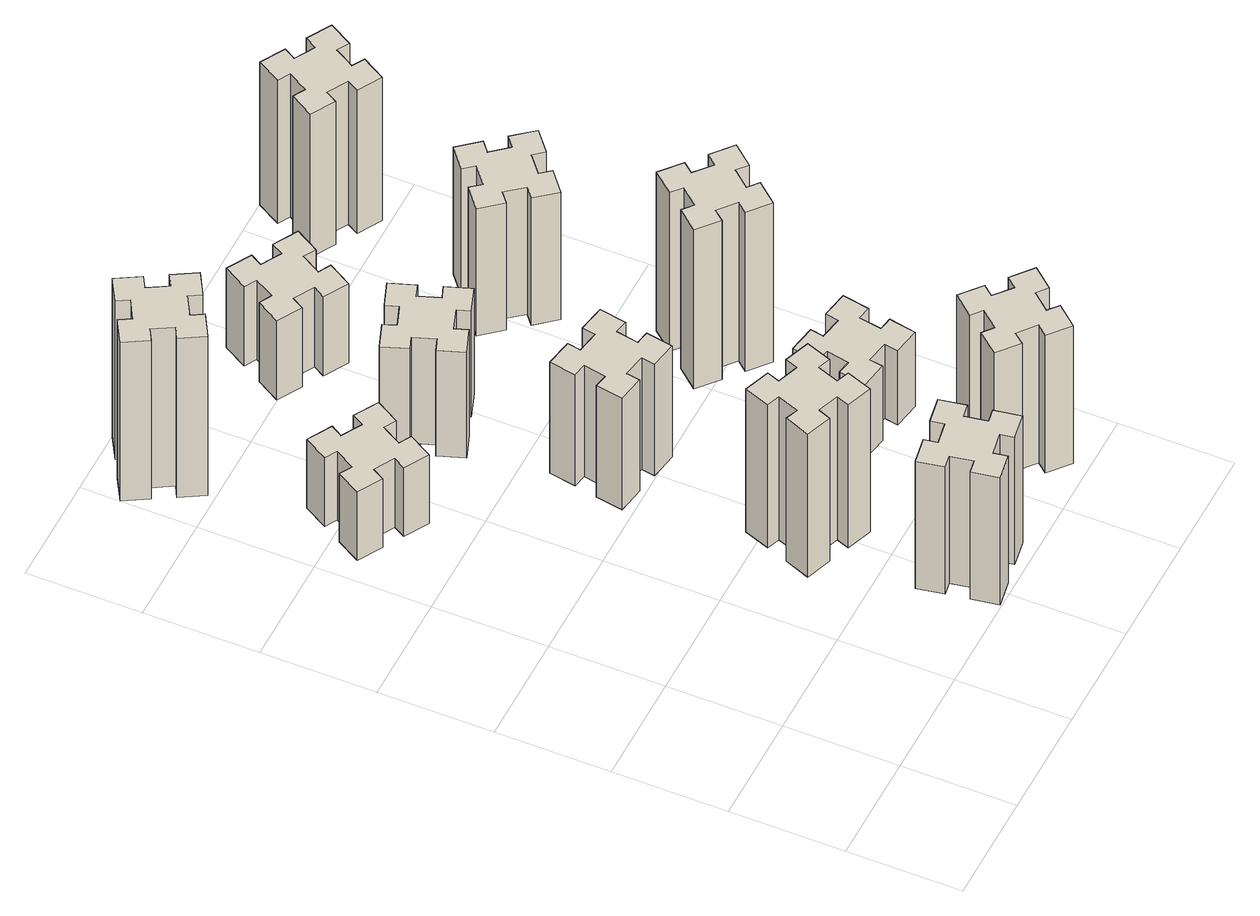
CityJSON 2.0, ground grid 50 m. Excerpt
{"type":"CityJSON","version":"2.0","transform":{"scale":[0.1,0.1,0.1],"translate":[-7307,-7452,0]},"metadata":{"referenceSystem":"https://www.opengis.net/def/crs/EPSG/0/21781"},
"CityObjects":{
"building1":{"type":"Building","attributes":{"class":"1000","function":"1000","usage":"1000","yearOfConstruction":2016,"roofType":"1000","measuredHeight":39,"storeysAboveGround":30,"storeysBelowGround":0},"geometry":[{"type":"Solid","lod":"1","boundaries":[[[[0,1,2,3,4,5,6,7,8,9,10,11,12,13,14,15,16,17,18,19]],[[17,16,20,21]],[[16,15,22,20]],[[15,14,23,22]],[[14,13,24,23]],[[13,12,25,24]],[[12,11,26,25]],[[11,10,27,26]],[[10,9,28,27]],[[9,8,29,28]],[[8,7,30,29]],[[7,6,31,30]],[[6,5,32,31]],[[5,4,33,32]],[[4,3,34,33]],[[3,2,35,34]],[[2,1,36,35]],[[1,0,37,36]],[[0,19,38,37]],[[19,18,39,38]],[[18,17,21,39]],[[24,25,26,27,28,29,30,31,32,33,34,35,36,37,38,39,21,20,22,23]]]]}]},
"building2":{"type":"Building","attributes":{"class":"1000","function":"1000","usage":"1000","yearOfConstruction":2016,"roofType":"1000","measuredHeight":72,"storeysAboveGround":30,"storeysBelowGround":0},"geometry":[{"type":"Solid","lod":"1","boundaries":[[[[40,41,42,43,44,45,46,47,48,49,50,51,52,53,54,55,56,57,58,59]],[[57,56,60,61]],[[56,55,62,60]],[[55,54,63,62]],[[54,53,64,63]],[[53,52,65,64]],[[52,51,66,65]],[[51,50,67,66]],[[50,49,68,67]],[[49,48,69,68]],[[48,47,70,69]],[[47,46,71,70]],[[46,45,72,71]],[[45,44,73,72]],[[44,43,74,73]],[[43,42,75,74]],[[42,41,76,75]],[[41,40,77,76]],[[40,59,78,77]],[[59,58,79,78]],[[58,57,61,79]],[[64,65,66,67,68,69,70,71,72,73,74,75,76,77,78,79,61,60,62,63]]]]}]},
"building3":{"type":"Building","attributes":{"class":"1000","function":"1000","usage":"1000","yearOfConstruction":2016,"roofType":"1000","measuredHeight":90,"storeysAboveGround":30,"storeysBelowGround":0},"geometry":[{"type":"Solid","lod":"1","boundaries":[[[[80,81,82,83,84,85,86,87,88,89,90,91,92,93,94,95,96,97,98,99]],[[97,96,100,101]],[[96,95,102,100]],[[95,94,103,102]],[[94,93,104,103]],[[93,92,105,104]],[[92,91,106,105]],[[91,90,107,106]],[[90,89,108,107]],[[89,88,109,108]],[[88,87,110,109]],[[87,86,111,110]],[[86,85,112,111]],[[85,84,113,112]],[[84,83,114,113]],[[83,82,115,114]],[[82,81,116,115]],[[81,80,117,116]],[[80,99,118,117]],[[99,98,119,118]],[[98,97,101,119]],[[104,105,106,107,108,109,110,111,112,113,114,115,116,117,118,119,101,100,102,103]]]]}]},
"building4":{"type":"Building","attributes":{"class":"1000","function":"1000","usage":"1000","yearOfConstruction":2016,"roofType":"1000","measuredHeight":81,"storeysAboveGround":30,"storeysBelowGround":0},"geometry":[{"type":"Solid","lod":"1","boundaries":[[[[120,121,122,123,124,125,126,127,128,129,130,131,132,133,134,135,136,137,138,139]],[[137,136,140,141]],[[136,135,142,140]],[[135,134,143,142]],[[134,133,144,143]],[[133,132,145,144]],[[132,131,146,145]],[[131,130,147,146]],[[130,129,148,147]],[[129,128,149,148]],[[128,127,150,149]],[[127,126,151,150]],[[126,125,152,151]],[[125,124,153,152]],[[124,123,154,153]],[[123,122,155,154]],[[122,121,156,155]],[[121,120,157,156]],[[120,139,158,157]],[[139,138,159,158]],[[138,137,141,159]],[[144,145,146,147,148,149,150,151,152,153,154,155,156,157,158,159,141,140,142,143]]]]}]},
"building5":{"type":"Building","attributes":{"class":"1000","function":"1000","usage":"1000","yearOfConstruction":2016,"roofType":"1000","measuredHeight":63,"storeysAboveGround":30,"storeysBelowGround":0},"geometry":[{"type":"Solid","lod":"1","boundaries":[[[[160,161,162,163,164,165,166,167,168,169,170,171,172,173,174,175,176,177,178,179]],[[177,176,180,181]],[[176,175,182,180]],[[175,174,183,182]],[[174,173,184,183]],[[173,172,185,184]],[[172,171,186,185]],[[171,170,187,186]],[[170,169,188,187]],[[169,168,189,188]],[[168,167,190,189]],[[167,166,191,190]],[[166,165,192,191]],[[165,164,193,192]],[[164,163,194,193]],[[163,162,195,194]],[[162,161,196,195]],[[161,160,197,196]],[[160,179,198,197]],[[179,178,199,198]],[[178,177,181,199]],[[184,185,186,187,188,189,190,191,192,193,194,195,196,197,198,199,181,180,182,183]]]]}]},
"building6":{"type":"Building","attributes":{"class":"1000","function":"1000","usage":"1000","yearOfConstruction":2016,"roofType":"1000","measuredHeight":60,"storeysAboveGround":30,"storeysBelowGround":0},"geometry":[{"type":"Solid","lod":"1","boundaries":[[[[200,201,202,203,204,205,206,207,208,209,210,211,212,213,214,215,216,217,218,219]],[[217,216,220,221]],[[216,215,222,220]],[[215,214,223,222]],[[214,213,224,223]],[[213,212,225,224]],[[212,211,226,225]],[[211,210,227,226]],[[210,209,228,227]],[[209,208,229,228]],[[208,207,230,229]],[[207,206,231,230]],[[206,205,232,231]],[[205,204,233,232]],[[204,203,234,233]],[[203,202,235,234]],[[202,201,236,235]],[[201,200,237,236]],[[200,219,238,237]],[[219,218,239,238]],[[218,217,221,239]],[[224,225,226,227,228,229,230,231,232,233,234,235,236,237,238,239,221,220,222,223]]]]}]},
"building7":{"type":"Building","attributes":{"class":"1000","function":"1000","usage":"1000","yearOfConstruction":2016,"roofType":"1000","measuredHeight":78,"storeysAboveGround":30,"storeysBelowGround":0},"geometry":[{"type":"Solid","lod":"1","boundaries":[[[[240,241,242,243,244,245,246,247,248,249,250,251,252,253,254,255,256,257,258,259]],[[257,256,260,261]],[[256,255,262,260]],[[255,254,263,262]],[[254,253,264,263]],[[253,252,265,264]],[[252,251,266,265]],[[251,250,267,266]],[[250,249,268,267]],[[249,248,269,268]],[[248,247,270,269]],[[247,246,271,270]],[[246,245,272,271]],[[245,244,273,272]],[[244,243,274,273]],[[243,242,275,274]],[[242,241,276,275]],[[241,240,277,276]],[[240,259,278,277]],[[259,258,279,278]],[[258,257,261,279]],[[264,265,266,267,268,269,270,271,272,273,274,275,276,277,278,279,261,260,262,263]]]]}]},
"building8":{"type":"Building","attributes":{"class":"1000","function":"1000","usage":"1000","yearOfConstruction":2016,"roofType":"1000","measuredHeight":45,"storeysAboveGround":30,"storeysBelowGround":0},"geometry":[{"type":"Solid","lod":"1","boundaries":[[[[280,281,282,283,284,285,286,287,288,289,290,291,292,293,294,295,296,297,298,299]],[[297,296,300,301]],[[296,295,302,300]],[[295,294,303,302]],[[294,293,304,303]],[[293,292,305,304]],[[292,291,306,305]],[[291,290,307,306]],[[290,289,308,307]],[[289,288,309,308]],[[288,287,310,309]],[[287,286,311,310]],[[286,285,312,311]],[[285,284,313,312]],[[284,283,314,313]],[[283,282,315,314]],[[282,281,316,315]],[[281,280,317,316]],[[280,299,318,317]],[[299,298,319,318]],[[298,297,301,319]],[[304,305,306,307,308,309,310,311,312,313,314,315,316,317,318,319,301,300,302,303]]]]}]},
"building9":{"type":"Building","attributes":{"class":"1000","function":"1000","usage":"1000","yearOfConstruction":2016,"roofType":"1000","measuredHeight":42,"storeysAboveGround":30,"storeysBelowGround":0},"geometry":[{"type":"Solid","lod":"1","boundaries":[[[[320,321,322,323,324,325,326,327,328,329,330,331,332,333,334,335,336,337,338,339]],[[337,336,340,341]],[[336,335,342,340]],[[335,334,343,342]],[[334,333,344,343]],[[333,332,345,344]],[[332,331,346,345]],[[331,330,347,346]],[[330,329,348,347]],[[329,328,349,348]],[[328,327,350,349]],[[327,326,351,350]],[[326,325,352,351]],[[325,324,353,352]],[[324,323,354,353]],[[323,322,355,354]],[[322,321,356,355]],[[321,320,357,356]],[[320,339,358,357]],[[339,338,359,358]],[[338,337,341,359]],[[344,345,346,347,348,349,350,351,352,353,354,355,356,357,358,359,341,340,342,343]]]]}]},
"building10":{"type":"Building","attributes":{"class":"1000","function":"1000","usage":"1000","yearOfConstruction":2016,"roofType":"1000","measuredHeight":90,"storeysAboveGround":30,"storeysBelowGround":0},"geometry":[{"type":"Solid","lod":"1","boundaries":[[[[360,361,362,363,364,365,366,367,368,369,370,371,372,373,374,375,376,377,378,379]],[[377,376,380,381]],[[376,375,382,380]],[[375,374,383,382]],[[374,373,384,383]],[[373,372,385,384]],[[372,371,386,385]],[[371,370,387,386]],[[370,369,388,387]],[[369,368,389,388]],[[368,367,390,389]],[[367,366,391,390]],[[366,365,392,391]],[[365,364,393,392]],[[364,363,394,393]],[[363,362,395,394]],[[362,361,396,395]],[[361,360,397,396]],[[360,379,398,397]],[[379,378,399,398]],[[378,377,381,399]],[[384,385,386,387,388,389,390,391,392,393,394,395,396,397,398,399,381,380,382,383]]]]}]},
"building11":{"type":"Building","attributes":{"class":"1000","function":"1000","usage":"1000","yearOfConstruction":2016,"roofType":"1000","measuredHeight":72,"storeysAboveGround":30,"storeysBelowGround":0},"geometry":[{"type":"Solid","lod":"1","boundaries":[[[[400,401,402,403,404,405,406,407,408,409,410,411,412,413,414,415,416,417,418,419]],[[417,416,420,421]],[[416,415,422,420]],[[415,414,423,422]],[[414,413,424,423]],[[413,412,425,424]],[[412,411,426,425]],[[411,410,427,426]],[[410,409,428,427]],[[409,408,429,428]],[[408,407,430,429]],[[407,406,431,430]],[[406,405,432,431]],[[405,404,433,432]],[[404,403,434,433]],[[403,402,435,434]],[[402,401,436,435]],[[401,400,437,436]],[[400,419,438,437]],[[419,418,439,438]],[[418,417,421,439]],[[424,425,426,427,428,429,430,431,432,433,434,435,436,437,438,439,421,420,422,423]]]]}]},
"building12":{"type":"Building","attributes":{"class":"1000","function":"1000","usage":"1000","yearOfConstruction":2016,"roofType":"1000","measuredHeight":81,"storeysAboveGround":30,"storeysBelowGround":0},"geometry":[{"type":"Solid","lod":"1","boundaries":[[[[440,441,442,443,444,445,446,447,448,449,450,451,452,453,454,455,456,457,458,459]],[[457,456,460,461]],[[456,455,462,460]],[[455,454,463,462]],[[454,453,464,463]],[[453,452,465,464]],[[452,451,466,465]],[[451,450,467,466]],[[450,449,468,467]],[[449,448,469,468]],[[448,447,470,469]],[[447,446,471,470]],[[446,445,472,471]],[[445,444,473,472]],[[444,443,474,473]],[[443,442,475,474]],[[442,441,476,475]],[[441,440,477,476]],[[440,459,478,477]],[[459,458,479,478]],[[458,457,461,479]],[[464,465,466,467,468,469,470,471,472,473,474,475,476,477,478,479,461,460,462,463]]]]}]}
},
"vertices":[
[406,2327,0],[456,2414,0],[508,2384,0],[568,2488,0],[464,2548,0],[434,2496,0],[347,2546,0],[377,2598,0],[273,2658,0],[213,2554,0],[265,2524,0],[215,2437,0],[163,2467,0],[103,2363,0],[207,2303,0],[237,2355,0],[324,2305,0],[294,2253,0],[398,2193,0],[458,2297,0],[324,2305,390],[294,2253,390],[237,2355,390],[207,2303,390],[103,2363,390],[163,2467,390],[215,2437,390],[265,2524,390],[213,2554,390],[273,2658,390],[377,2598,390],[347,2546,390],[434,2496,390],[464,2548,390],[568,2488,390],[508,2384,390],[456,2414,390],[406,2327,390],[458,2297,390],[398,2193,390],
[1192,175,0],[1175,274,0],[1234,284,0],[1213,402,0],[1095,381,0],[1105,322,0],[1007,305,0],[997,364,0],[878,343,0],[899,225,0],[958,235,0],[976,137,0],[917,127,0],[937,8,0],[1056,29,0],[1045,88,0],[1144,106,0],[1154,47,0],[1272,67,0],[1251,186,0],[1144,106,720],[1154,47,720],[1045,88,720],[1056,29,720],[937,8,720],[917,127,720],[976,137,720],[958,235,720],[899,225,720],[878,343,720],[997,364,720],[1007,305,720],[1105,322,720],[1095,381,720],[1213,402,720],[1234,284,720],[1175,274,720],[1192,175,720],[1251,186,720],[1272,67,720],
[224,3386,0],[137,3336,0],[107,3388,0],[3,3328,0],[63,3224,0],[115,3254,0],[165,3167,0],[113,3137,0],[173,3033,0],[277,3093,0],[247,3145,0],[334,3195,0],[364,3143,0],[468,3203,0],[408,3307,0],[356,3277,0],[306,3364,0],[358,3394,0],[298,3498,0],[194,3438,0],[306,3364,900],[358,3394,900],[356,3277,900],[408,3307,900],[468,3203,900],[364,3143,900],[334,3195,900],[247,3145,900],[277,3093,900],[173,3033,900],[113,3137,900],[165,3167,900],[115,3254,900],[63,3224,900],[3,3328,900],[107,3388,900],[137,3336,900],[224,3386,900],[194,3438,900],[298,3498,900],
[1060,932,0],[966,966,0],[987,1022,0],[874,1063,0],[833,950,0],[889,930,0],[855,836,0],[799,857,0],[757,744,0],[870,703,0],[891,759,0],[985,725,0],[964,669,0],[1077,627,0],[1118,740,0],[1062,761,0],[1096,855,0],[1152,834,0],[1193,947,0],[1080,988,0],[1096,855,810],[1152,834,810],[1062,761,810],[1118,740,810],[1077,627,810],[964,669,810],[985,725,810],[891,759,810],[870,703,810],[757,744,810],[799,857,810],[855,836,810],[889,930,810],[833,950,810],[874,1063,810],[987,1022,810],[966,966,810],[1060,932,810],[1080,988,810],[1193,947,810],
[1044,1785,0],[945,1802,0],[956,1861,0],[837,1882,0],[817,1764,0],[876,1754,0],[858,1655,0],[799,1666,0],[778,1547,0],[897,1527,0],[907,1586,0],[1005,1568,0],[995,1509,0],[1113,1488,0],[1134,1607,0],[1075,1617,0],[1092,1715,0],[1151,1705,0],[1172,1823,0],[1054,1844,0],[1092,1715,630],[1151,1705,630],[1075,1617,630],[1134,1607,630],[1113,1488,630],[995,1509,630],[1005,1568,630],[907,1586,630],[897,1527,630],[778,1547,630],[799,1666,630],[858,1655,630],[876,1754,630],[817,1764,630],[837,1882,630],[956,1861,630],[945,1802,630],[1044,1785,630],[1054,1844,630],[1172,1823,630],
[996,2416,0],[962,2510,0],[1018,2530,0],[977,2643,0],[864,2602,0],[885,2546,0],[791,2512,0],[770,2568,0],[657,2527,0],[699,2414,0],[755,2435,0],[789,2341,0],[733,2320,0],[774,2207,0],[887,2249,0],[866,2305,0],[960,2339,0],[980,2283,0],[1093,2324,0],[1052,2437,0],[960,2339,600],[980,2283,600],[866,2305,600],[887,2249,600],[774,2207,600],[733,2320,600],[789,2341,600],[755,2435,600],[699,2414,600],[657,2527,600],[770,2568,600],[791,2512,600],[885,2546,600],[864,2602,600],[977,2643,600],[1018,2530,600],[962,2510,600],[996,2416,600],[1052,2437,600],[1093,2324,600],
[1824,357,0],[1748,422,0],[1786,468,0],[1694,545,0],[1617,453,0],[1663,414,0],[1599,338,0],[1553,376,0],[1476,284,0],[1568,207,0],[1606,253,0],[1683,189,0],[1644,143,0],[1736,66,0],[1813,158,0],[1767,196,0],[1832,273,0],[1878,234,0],[1955,326,0],[1863,403,0],[1832,273,780],[1878,234,780],[1767,196,780],[1813,158,780],[1736,66,780],[1644,143,780],[1683,189,780],[1606,253,780],[1568,207,780],[1476,284,780],[1553,376,780],[1599,338,780],[1663,414,780],[1617,453,780],[1694,545,780],[1786,468,780],[1748,422,780],[1824,357,780],[1863,403,780],[1955,326,780],
[877,2995,0],[964,2945,0],[934,2893,0],[1038,2833,0],[1098,2937,0],[1046,2967,0],[1096,3054,0],[1148,3024,0],[1208,3128,0],[1104,3188,0],[1074,3136,0],[987,3186,0],[1017,3238,0],[913,3298,0],[853,3194,0],[905,3164,0],[855,3077,0],[803,3107,0],[743,3003,0],[847,2943,0],[855,3077,450],[803,3107,450],[905,3164,450],[853,3194,450],[913,3298,450],[1017,3238,450],[987,3186,450],[1074,3136,450],[1104,3188,450],[1208,3128,450],[1148,3024,450],[1096,3054,450],[1046,2967,450],[1098,2937,450],[1038,2833,450],[934,2893,450],[964,2945,450],[877,2995,450],[847,2943,450],[743,3003,450],
[1547,846,0],[1645,828,0],[1635,769,0],[1753,748,0],[1774,867,0],[1715,877,0],[1732,975,0],[1791,965,0],[1812,1083,0],[1694,1104,0],[1684,1045,0],[1585,1062,0],[1596,1121,0],[1477,1142,0],[1457,1024,0],[1516,1014,0],[1498,915,0],[1439,926,0],[1418,807,0],[1537,787,0],[1498,915,420],[1439,926,420],[1516,1014,420],[1457,1024,420],[1477,1142,420],[1596,1121,420],[1585,1062,420],[1684,1045,420],[1694,1104,420],[1812,1083,420],[1791,965,420],[1732,975,420],[1715,877,420],[1774,867,420],[1753,748,420],[1635,769,420],[1645,828,420],[1547,846,420],[1537,787,420],[1418,807,420],
[1606,1533,0],[1683,1469,0],[1644,1423,0],[1736,1346,0],[1813,1438,0],[1767,1476,0],[1832,1553,0],[1878,1514,0],[1955,1606,0],[1863,1683,0],[1824,1637,0],[1748,1702,0],[1786,1748,0],[1694,1825,0],[1617,1733,0],[1663,1694,0],[1599,1618,0],[1553,1656,0],[1476,1564,0],[1568,1487,0],[1599,1618,900],[1553,1656,900],[1663,1694,900],[1617,1733,900],[1694,1825,900],[1786,1748,900],[1748,1702,900],[1824,1637,900],[1863,1683,900],[1955,1606,900],[1878,1514,900],[1832,1553,900],[1767,1476,900],[1813,1438,900],[1736,1346,900],[1644,1423,900],[1683,1469,900],[1606,1533,900],[1568,1487,900],[1476,1564,900],
[1499,2393,0],[1563,2316,0],[1517,2278,0],[1594,2186,0],[1686,2263,0],[1648,2309,0],[1724,2373,0],[1763,2327,0],[1855,2404,0],[1778,2496,0],[1732,2458,0],[1667,2534,0],[1713,2573,0],[1636,2665,0],[1544,2588,0],[1583,2542,0],[1506,2477,0],[1468,2523,0],[1376,2446,0],[1453,2354,0],[1506,2477,720],[1468,2523,720],[1583,2542,720],[1544,2588,720],[1636,2665,720],[1713,2573,720],[1667,2534,720],[1732,2458,720],[1778,2496,720],[1855,2404,720],[1763,2327,720],[1724,2373,720],[1648,2309,720],[1686,2263,720],[1594,2186,720],[1517,2278,720],[1563,2316,720],[1499,2393,720],[1453,2354,720],[1376,2446,720],
[1617,3195,0],[1704,3145,0],[1674,3093,0],[1778,3033,0],[1838,3137,0],[1786,3167,0],[1836,3254,0],[1888,3224,0],[1948,3328,0],[1844,3388,0],[1814,3336,0],[1727,3386,0],[1757,3438,0],[1653,3498,0],[1593,3394,0],[1645,3364,0],[1595,3277,0],[1543,3307,0],[1483,3203,0],[1587,3143,0],[1595,3277,810],[1543,3307,810],[1645,3364,810],[1593,3394,810],[1653,3498,810],[1757,3438,810],[1727,3386,810],[1814,3336,810],[1844,3388,810],[1948,3328,810],[1888,3224,810],[1836,3254,810],[1786,3167,810],[1838,3137,810],[1778,3033,810],[1674,3093,810],[1704,3145,810],[1617,3195,810],[1587,3143,810],[1483,3203,810]
]}
